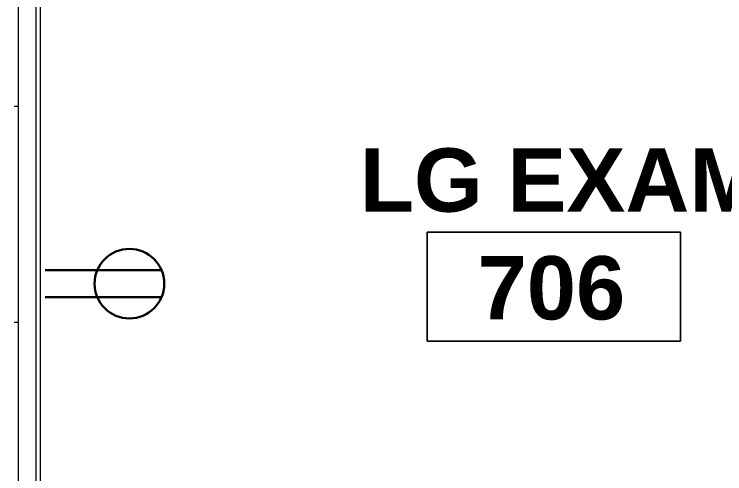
# Model space of a CAD drawing. Header units: inches. Extents: x 1076 to 2563, y 349 to 2134.
# Drawn here: x 2227.9 to 2328.8, y 777.2 to 842.5 of the extents above; entities that cross this region are included whole.
import ezdxf

# ---------------------------------------------------------------- set-up
doc = ezdxf.new("R2010")
doc.units = ezdxf.units.IN
doc.header["$MEASUREMENT"] = 0
for name, color, linetype, lineweight in [('A-ANNO-NOTE', 131, 'Continuous', 30), ('A-AREA-IDEN', 2, 'Continuous', 9), ('A-WALL', 113, 'Continuous', 13), ('A-WALL-PATT', 111, 'Continuous', 13), ('I-WALL', 2, 'Continuous', 13)]:
    doc.layers.add(name, color=color, linetype=linetype, lineweight=lineweight)
doc.styles.add('Swis721 Lt BT_B', font='', dxfattribs={"height": 9})
doc.styles.get('Swis721 Lt BT_B').set_extended_font_data('Swis721 Lt BT', bold=True)
pattern_1 = [(0, (0, 0), (30.72, 7.68), [1.267, -21.773, 1.267, -21.773, -122.88]), (0, (0, 0), (30.72, 7.68), [-46.08, 1.267, -44.813, 1.267, -21.773, -53.76]), (0, (0, 0), (30.72, 7.68), [-115.2, 1.267, -14.093, 1.267, -37.133]), (120, (11.52, 3.84), (-22.011075, 22.7643), [1.267, -21.773, 1.267, -21.773, -122.88]), (120, (11.52, 3.84), (-22.011075, 22.7643), [-46.08, 1.267, -44.813, 1.267, -21.773, -53.76]), (120, (11.52, 3.84), (-22.011075, 22.7643), [-115.2, 1.267, -14.093, 1.267, -37.133]), (240, (15.36, 19.2), (-8.708925, -30.4443), [1.267, -21.773, 1.267, -21.773, -122.88]), (240, (15.36, 19.2), (-8.708925, -30.4443), [-46.08, 1.267, -44.813, 1.267, -21.773, -53.76]), (240, (15.36, 19.2), (-8.708925, -30.4443), [-115.2, 1.267, -14.093, 1.267, -37.133])]

# ---------------------------------------------------------------- blocks, each defined once
blk = doc.blocks.new('Room Tag - Room Name and Number-3379422-Level XX  POWER _ SIGNAL')
at = {"layer": 'A-AREA-IDEN'}
for p, q in [((-0.1881, -0.1636), (-0.1881, -0.0018)), ((-0.1881, -0.0018), (0.1869, -0.0018)), ((0.1869, -0.0018), (-0.1881, -0.0018)), ((-0.1881, -0.0018), (-0.1881, -0.1636)), ((0.1869, -0.0018), (0.1869, -0.1636)), ((0.1869, -0.1636), (0.1869, -0.0018)), ((0.1869, -0.1636), (-0.1881, -0.1636)), ((-0.1881, -0.1636), (0.1869, -0.1636))]:
    blk.add_line(p, q, dxfattribs=at)

msp = doc.modelspace()

# ---------------------------------------------------------------- hatches: boundary and pattern name
at = {"layer": 'A-WALL-PATT', "lineweight": 9}
h = msp.add_hatch(dxfattribs=at)
h.set_pattern_fill('FP_1', color=256, style=0, pattern_type=2)
h.set_pattern_definition(pattern_1)
h.paths.add_polyline_path([(2228.52, 728.05), (2228.52, 884.95), (2227.89, 884.95), (2227.89, 728.05), (2227.94, 728.05)], flags=0)
h = msp.add_hatch(dxfattribs=at)
h.set_pattern_fill('FP_1', color=256, style=0, pattern_type=2)
h.set_pattern_definition(pattern_1)
h.paths.add_polyline_path([(2231.64, 728.05), (2231.64, 881.83), (2231.02, 881.83), (2231.02, 728.05)], flags=0)

# ---------------------------------------------------------------- linework, layer by layer
at = {"layer": 'A-ANNO-NOTE'}
for p, q in [((2232.3, 806.12), (2248.82, 806.12)), ((2232.3, 806.12), (2248.82, 806.12)), ((2232.3, 802.29), (2248.82, 802.29))]:
    msp.add_line(p, q, dxfattribs=at)
msp.add_circle((2244.26, 804.21), 4.95, dxfattribs=at)
at = {"layer": 'A-WALL'}
for p, q in [((2228.52, 727.43), (2228.52, 884.95)), ((2231.02, 727.43), (2231.02, 882.45))]:
    msp.add_line(p, q, dxfattribs=at)
at = {"layer": 'I-WALL'}
msp.add_line((2231.64, 728.05), (2231.64, 881.83), dxfattribs=at)

# ---------------------------------------------------------------- block references
at = {"layer": 'A-AREA-IDEN', "xscale": 95.99999999999994, "yscale": 95.99999999999994, "zscale": 95.99999999999994}
msp.add_blockref('Room Tag - Room Name and Number-3379422-Level XX  POWER _ SIGNAL', (2304.61, 811.72), dxfattribs=at)

# ---------------------------------------------------------------- texts
at = {"layer": 'A-AREA-IDEN', "char_height": 9, "attachment_point": 1, "style": 'Swis721 Lt BT_B'}
for s, insert, width in [('LG EXAM', (2277, 823.44), 66.66), ('706', (2293.72, 808.12), 25.452)]:
    msp.add_mtext(s, dxfattribs=dict(at, insert=insert, width=width))

doc.saveas('drawing.dxf')
